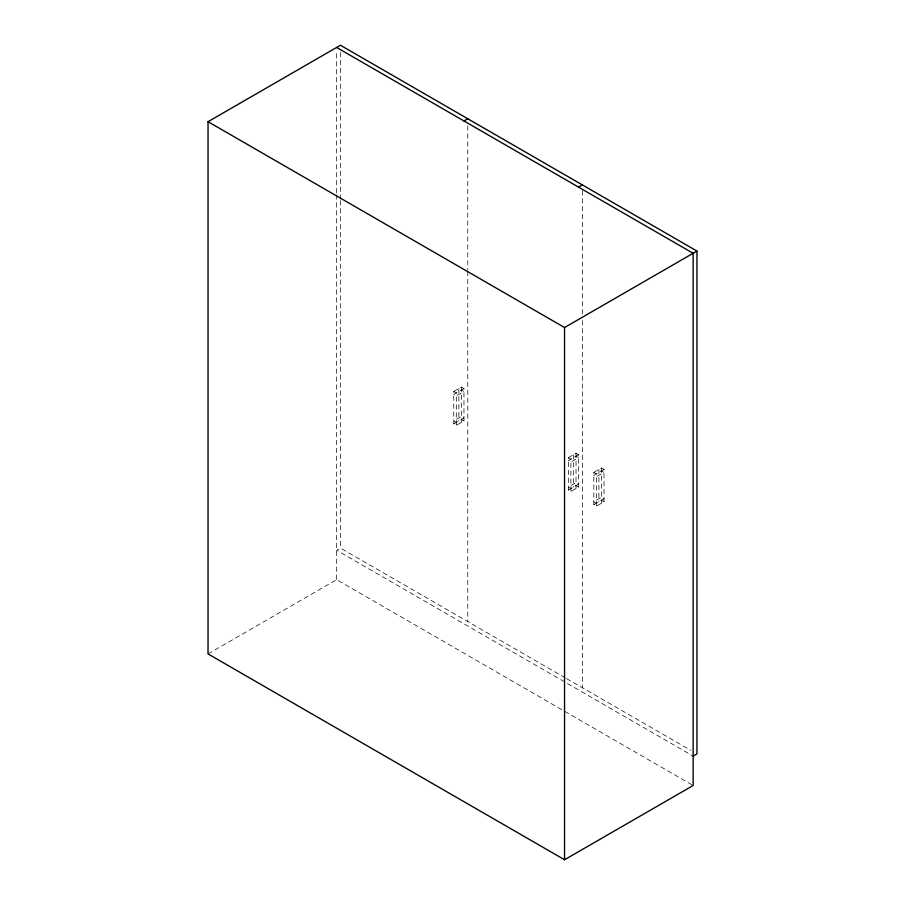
<?xml version="1.0" encoding="UTF-8"?>
<svg xmlns="http://www.w3.org/2000/svg" width="905" height="905" viewBox="0 0 905 905"><rect width="100%" height="100%" fill="white"/><g stroke="black" fill="none" stroke-linecap="round" stroke-linejoin="round"><path stroke-width="0.68" stroke-dasharray="4.53 3.39" d="M453.778 391.492L461.414 387.08L463.96 388.55L463.96 420.893L456.324 425.305L453.778 423.834L453.778 391.492L456.324 392.962L456.324 425.305M463.96 388.55L453.778 394.422L456.324 395.892L463.96 391.492L461.414 390.021M453.778 423.834L463.96 417.952L461.414 416.481L453.778 420.893L456.324 422.364M565.308 677.879L340.45 548.068L336.637 550.274L693.14 756.105M208.037 653.919L336.637 579.675L693.14 785.506M568.363 457.647L576.01 453.235L578.555 454.706L578.555 487.048L570.908 491.46L568.363 489.99L568.363 457.647L570.908 459.118L570.908 491.46M578.555 454.706L568.363 460.588L570.908 462.059L578.555 457.647L576.01 456.177M593.827 472.353L601.474 467.942L604.02 469.412L604.02 501.755L596.372 506.167L593.827 504.696L593.827 472.353L596.372 473.813L596.372 506.167M568.363 489.99L578.555 484.107L576.01 482.637L568.363 487.048L570.908 488.519M604.02 469.412L593.827 475.283L596.372 476.754L604.02 472.353L601.474 470.883M593.827 504.696L604.02 498.813L601.474 497.343L593.827 501.755L596.372 503.225M461.414 419.422L463.96 420.893M576.01 485.578L578.555 487.048M601.474 500.284L604.02 501.755M566.519 678.592L690.866 750.381M601.474 467.942L601.474 503.225M598.918 469.412L598.918 501.755M582.367 190.57L582.367 314.861M582.367 320.506L582.367 687.732M576.01 453.235L576.01 488.519M573.453 454.706L573.453 487.048M467.783 125.818L467.783 269.882M467.783 271.296L467.783 621.577M461.414 387.08L461.414 422.364M458.869 388.55L458.869 420.893M340.45 52.309L340.45 199.202M340.45 200.616L340.45 548.068M336.637 53.599L336.637 193.285M336.637 194.699L336.637 579.675"/><path stroke-width="1.36" d="M336.637 47.456L693.14 253.287L693.14 785.506L564.55 859.75L208.037 653.919L208.037 121.7L340.45 45.25L696.963 251.081L696.963 753.899L693.14 756.105M463.96 120.965L467.783 118.759M578.555 187.12L582.367 184.914M208.037 121.7L564.55 327.531L696.963 251.081M564.55 327.531L564.55 859.75"/></g></svg>
